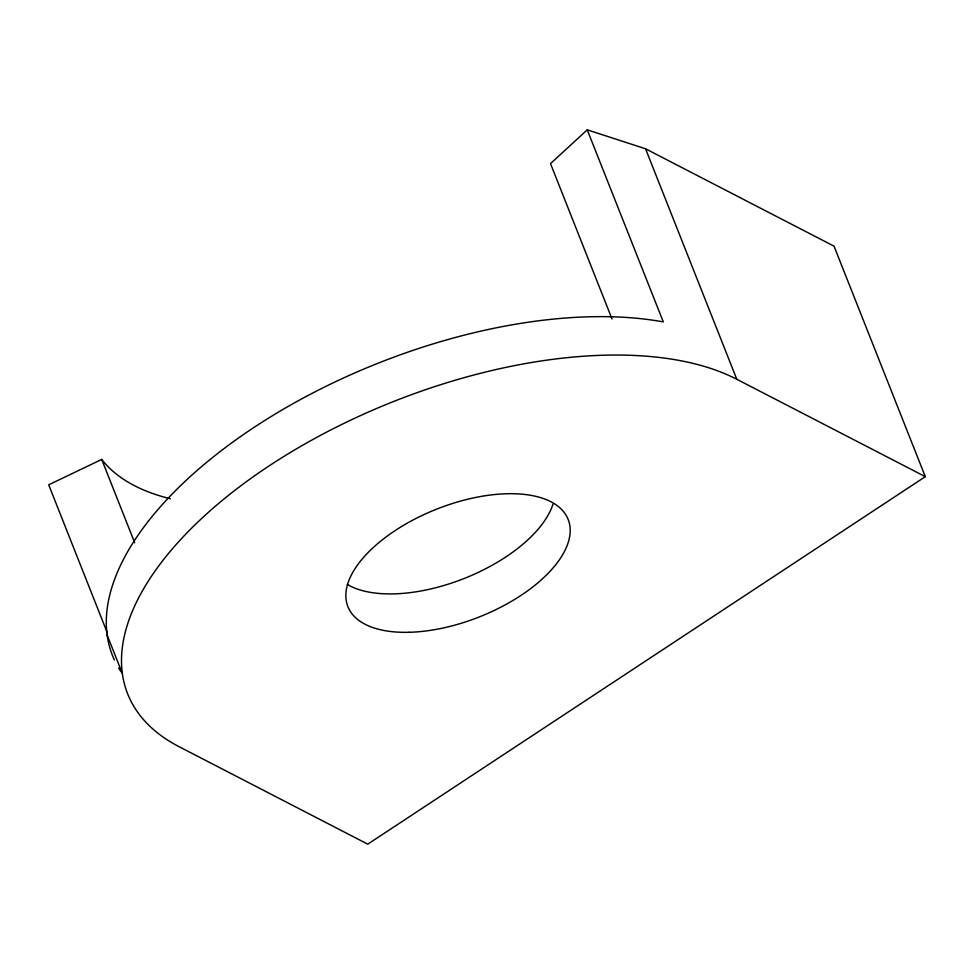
<?xml version="1.0" encoding="UTF-8"?>
<svg xmlns="http://www.w3.org/2000/svg" width="974" height="974" viewBox="0 0 974 974"><rect width="100%" height="100%" fill="white"/><g stroke="black" fill="none" stroke-linecap="round" stroke-linejoin="round"><path stroke-width="1.46" d="M925.3 476.663L736.794 379.263A355.327 173.896 -21.6 0 0 269.518 465.621A355.327 173.896 -21.6 0 0 179.253 746.778L367.746 844.166L925.3 476.663L834.036 246.178L645.543 148.779L587.249 129.834L550.505 163.608L612.013 318.973M170.389 498.749A296.108 144.907 -21.6 0 1 101.71 459.436L48.7 484.808L107.408 633.1M645.543 148.779L736.794 379.263M587.249 129.834L663.306 321.907A355.327 173.896 -21.6 0 0 270.407 416.957A355.327 173.896 -21.6 0 0 114.36 659.885M101.71 459.436L134.704 542.762M107.14 635.036L122.347 673.46M121.129 671.89A355.327 173.896 -21.6 0 1 118.658 668.006M552.952 504.252A118.438 57.965 -21.6 0 1 462.918 578.982A118.438 57.965 -21.6 0 1 347.255 584.388M408.958 632.296A118.438 57.965 -21.6 0 0 569.912 526.203A118.438 57.965 -21.6 0 0 395.188 530.55A118.438 57.965 -21.6 0 0 408.958 632.296"/></g></svg>
